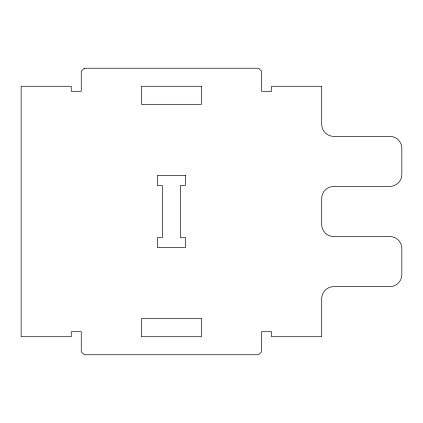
<?xml version="1.0" encoding="UTF-8"?>
<svg xmlns="http://www.w3.org/2000/svg" width="423" height="423" viewBox="0 0 423 423"><rect width="100%" height="100%" fill="white"/><g stroke="black" fill="none" stroke-linecap="round" stroke-linejoin="round"><path stroke-width="0.63" d="M84.267 68.235L81.258 71.244L81.258 91.278L71.244 91.278L71.244 86.271L21.15 86.271L21.15 336.729L71.244 336.729L71.244 331.722L81.258 331.722L81.258 351.756L84.267 354.765L258.585 354.765L261.594 351.756L261.594 331.722L271.608 331.722L271.608 336.729L321.702 336.729L321.702 298.659A12.024 12.024 0 0 1 333.726 286.641L389.826 286.641A12.024 12.024 0 0 0 401.85 274.617L401.85 248.571A12.024 12.024 0 0 0 389.826 236.547L333.726 236.547A12.024 12.024 0 0 1 321.702 224.523L321.702 198.477A12.024 12.024 0 0 1 333.726 186.453L389.826 186.453A12.024 12.024 0 0 0 401.85 174.435L401.85 148.383A12.024 12.024 0 0 0 389.826 136.365L333.726 136.365A12.024 12.024 0 0 1 321.702 124.341L321.702 86.271L271.608 86.271L271.608 91.278L261.594 91.278L261.594 71.244L258.585 68.235L84.267 68.235M201.48 86.271L141.372 86.271L141.372 104.301L201.48 104.301L201.48 86.271M185.454 175.434L157.398 175.434L157.398 185.454L162.411 185.454L162.411 237.546L157.398 237.546L157.398 247.566L185.454 247.566L185.454 237.546L180.441 237.546L180.441 185.454L185.454 185.454L185.454 175.434M201.48 318.699L141.372 318.699L141.372 336.729L201.48 336.729L201.48 318.699"/></g></svg>
